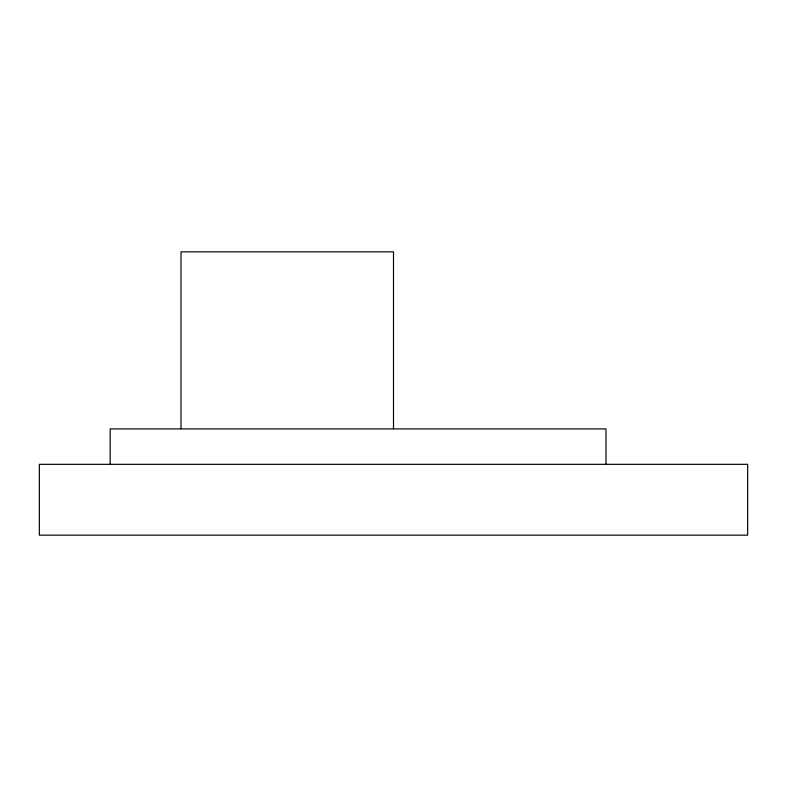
<?xml version="1.0" encoding="UTF-8"?>
<svg xmlns="http://www.w3.org/2000/svg" width="787" height="787" viewBox="0 0 787 787"><rect width="100%" height="100%" fill="white"/><g stroke="black" fill="none" stroke-linecap="round" stroke-linejoin="round"><path stroke-width="1.18" d="M605.99 464.33L605.99 428.915L110.18 428.915L110.18 464.33M393.5 428.708L393.5 251.84L181.01 251.84L181.01 428.708M747.65 464.33L39.35 464.33L39.35 535.16L747.65 535.16L747.65 464.33"/></g></svg>
